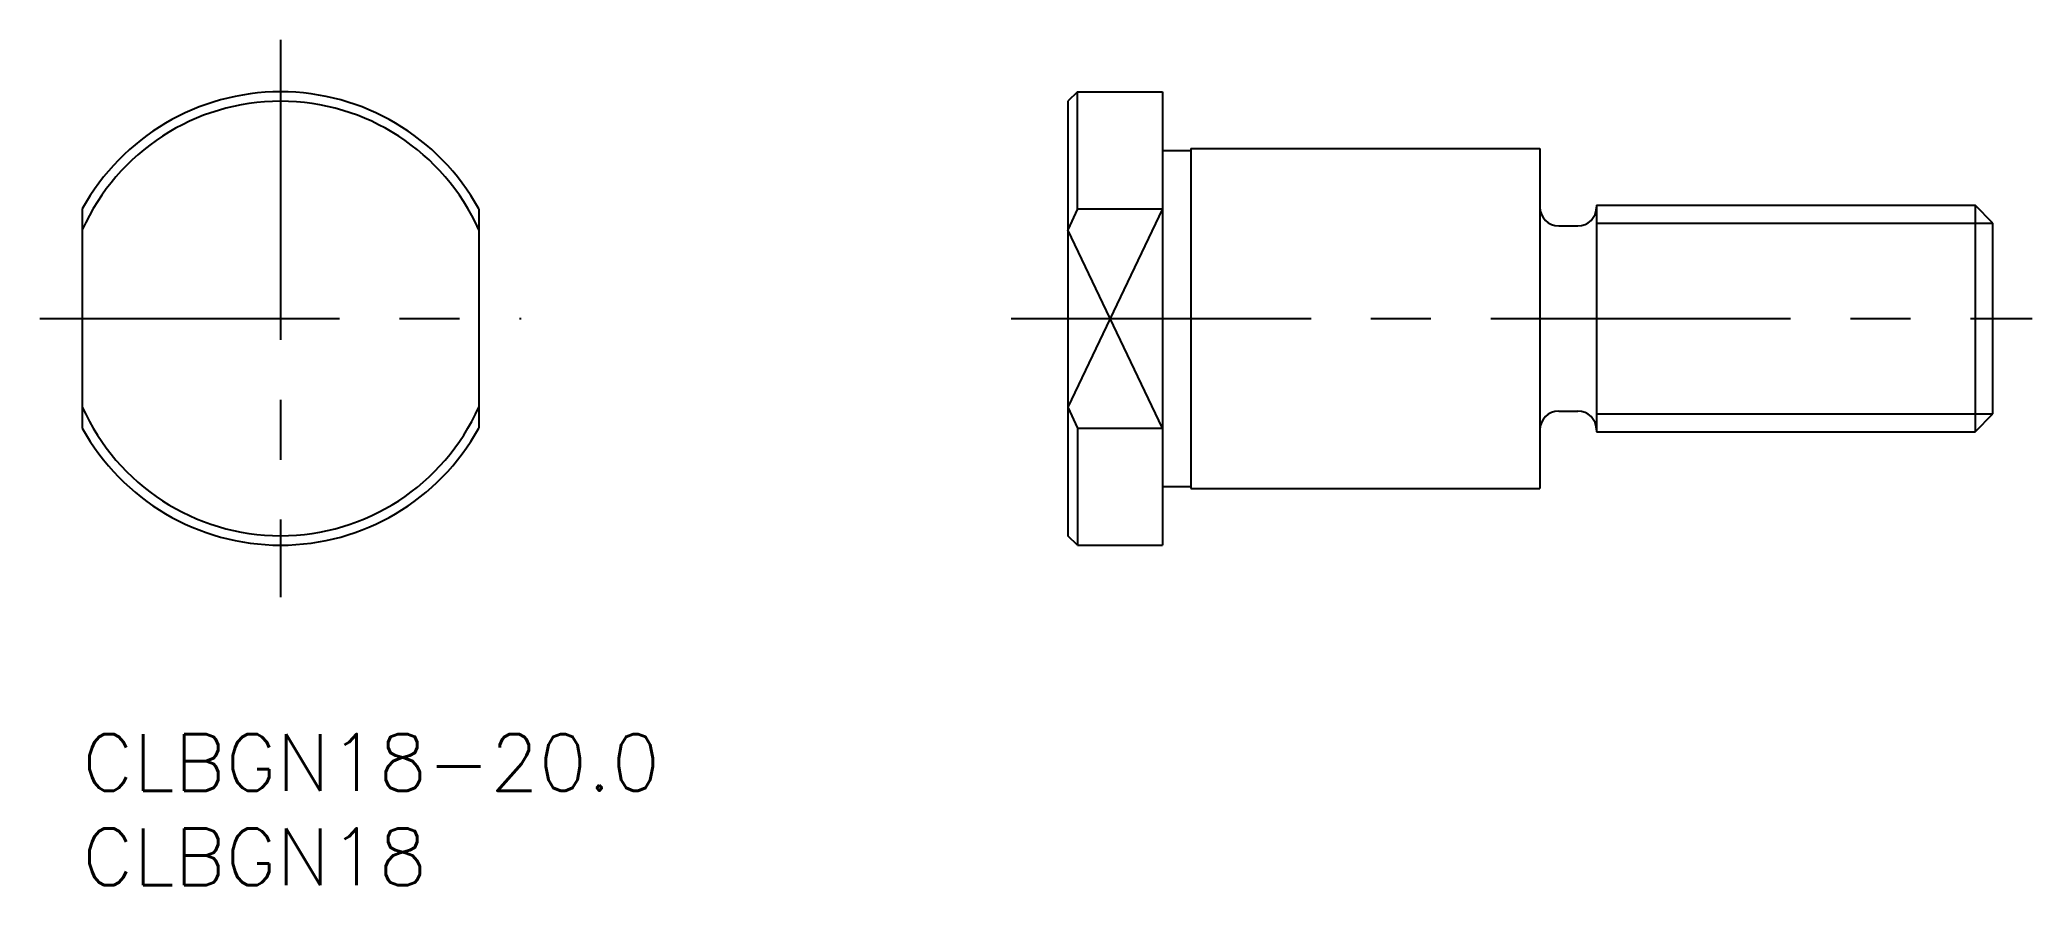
# Model space of a CAD drawing. Extents: x -2 to 103, y -8 to 37.
import ezdxf

# ---------------------------------------------------------------- set-up
doc = ezdxf.new("R2010")
doc.units = 0
doc.header["$LTSCALE"] = 0.5
doc.linetypes.add('CENTER', pattern=[50.8, 31.75, -6.35, 6.35, -6.35])
for name, color, linetype in [('MSM_CENTER', 1, 'CENTER'), ('MSM_CONTINUOUS', 7, 'CONTINUOUS'), ('MSM_NARROW', 5, 'CONTINUOUS'), ('MSM_PART_NUMBER', 7, 'CONTINUOUS')]:
    doc.layers.add(name, color=color, linetype=linetype)
doc.styles.get("Standard").update_dxf_attribs({"font": 'txt.shx', "height": 3, "bigfont": 'bigfont.shx'})

# ---------------------------------------------------------------- blocks, each defined once
blk = doc.blocks.new('*U10')
at = {"layer": 'MSM_PART_NUMBER'}
blk.add_text('CLBGN18-20.0', height=3, dxfattribs=at).set_placement((0, -3))
blk = doc.blocks.new('*U11')
at = {"layer": 'MSM_PART_NUMBER'}
blk.add_text('CLBGN18', height=3, dxfattribs=at).set_placement((0, -8))

msp = doc.modelspace()

# ---------------------------------------------------------------- linework, layer by layer
at = {"layer": 'MSM_CENTER'}
for p, q in [((10.5, 36.75), (10.5, 7.25)), ((-2.25, 22), (23.25, 22)), ((49.21, 22), (103.28, 22))]:
    msp.add_line(p, q, dxfattribs=at)
at = {"layer": 'MSM_CONTINUOUS'}
for p, q in [((52.71, 34), (52.21, 33.5)), ((52.71, 27.81), (52.71, 34)), ((52.71, 34), (57.21, 34)), ((57.21, 34), (57.21, 10)), ((52.21, 33.5), (52.21, 10.5)), ((57.21, 30.9), (58.71, 30.9)), ((58.71, 31), (77.21, 31)), ((58.71, 31), (58.71, 13)), ((77.21, 31), (77.21, 13)), ((0, 27.81), (0, 16.19)), ((21, 27.81), (21, 16.19)), ((52.71, 27.81), (52.21, 26.69)), ((52.71, 27.81), (57.21, 27.81)), ((80.21, 28), (80.21, 16)), ((80.21, 28), (100.26, 28)), ((101.21, 27.05), (100.26, 28)), ((100.26, 28), (100.26, 16)), ((78.21, 26.9), (79.21, 26.9)), ((101.21, 16.95), (101.21, 27.05)), ((52.21, 17.31), (52.71, 16.19)), ((78.21, 17.1), (79.21, 17.1)), ((100.26, 16), (101.21, 16.95)), ((52.71, 16.19), (57.21, 16.19)), ((52.71, 16.19), (52.71, 10)), ((80.21, 16), (100.26, 16)), ((57.21, 13.1), (58.71, 13.1)), ((58.71, 13), (77.21, 13)), ((52.71, 10), (52.21, 10.5)), ((52.71, 10), (57.21, 10))]:
    msp.add_line(p, q, dxfattribs=at)
for centre, radius, start, end in [((10.5, 22), 12, 28.955, 151.045), ((10.5, 22), 11.5, 24.0706, 155.9294), ((78.21, 27.9), 1, 180, 270), ((79.21, 27.9), 1, 270, 0), ((10.5, 22), 11.5, 204.0706, 335.9294), ((78.21, 16.1), 1, 90, 180), ((79.21, 16.1), 1, 0, 90), ((10.5, 22), 12, 208.955, 331.045)]:
    msp.add_arc(centre, radius, start, end, dxfattribs=at)
at = {"layer": 'MSM_NARROW'}
for p, q in [((57.21, 27.81), (52.21, 17.31)), ((57.21, 16.19), (52.21, 26.69)), ((80.21, 27.05), (101.21, 27.05)), ((80.21, 16.95), (101.21, 16.95))]:
    msp.add_line(p, q, dxfattribs=at)

# ---------------------------------------------------------------- block references
at = {"layer": 'MSM_CONTINUOUS'}
for name in ['*U10', '*U11']:
    msp.add_blockref(name, (0, 0), dxfattribs=at)

doc.saveas('drawing.dxf')
